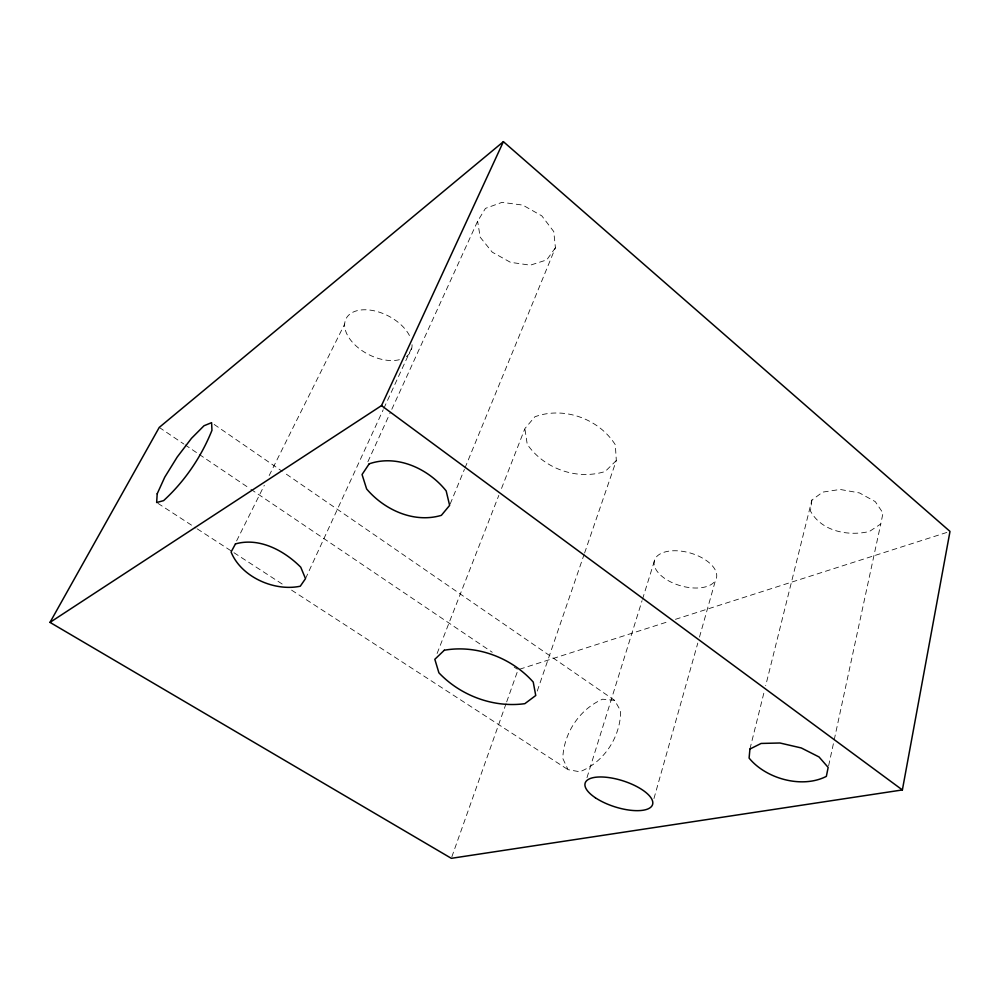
<?xml version="1.0" encoding="UTF-8"?>
<svg xmlns="http://www.w3.org/2000/svg" width="1000" height="1000" viewBox="0 0 1000 1000"><rect width="100%" height="100%" fill="white"/><g stroke="black" fill="none" stroke-linecap="round" stroke-linejoin="round"><path stroke-width="0.75" stroke-dasharray="5 3.75" d="M811.888 500.062L810.45 510.988C821.488 531.462 848.325 536.475 869.425 531.475L880.763 523.975L883.012 513.05L875.263 501.625L859.475 492.925L840.113 489.45L822.663 492.125L811.888 500.062L765.688 685.662M828.637 765.738L833.888 741.413M834.212 739.887L880.763 523.975M749.925 749.038L764.188 691.7M653.95 798.562L697.788 643.112M699.475 637.137L715.487 580.337A32.225 17.075 15.9 0 0 677.95 550.837A32.225 17.075 15.9 0 0 662.775 577A32.225 17.075 15.9 0 0 715.487 580.337M586.987 777.638L642.038 600.7M642.5 599.212L654.987 559.062M537.25 691.087L584.087 554.475M584.6 553L616.325 460.462L615.3 444.762C598.913 418.75 563.862 406.1 534.85 416.8L524.875 428.612L501.087 489.55M451.838 856.862L506.175 703.337M506.688 701.875L518.075 669.712L514.2 667.1M437.1 653.5L498.825 495.35M450.213 503.95L464.4 469.4M464.988 467.962L555.425 247.725L553.763 231.588L541.825 215.875L522.762 205.087L502 202.362L485.462 208.375L477.612 221.225L389.812 413.675M367.863 461.788L389.162 415.087M305.512 578.625L383.2 409.762M383.862 408.35L411.938 347.337M236.612 540.9L264.312 485.288M269.163 475.562L344.663 324.025M555.425 247.725L546.725 259.925L530.3 265.175L510.475 262.325L492.25 252.175L480.213 237.237L477.612 221.225M616.325 460.462L605.212 471.475C576.9 480.5 543.962 468.663 527.225 444.275L524.875 428.612M519.562 669.237L669.475 621.237M675.413 619.338L947.038 532.375M614.612 700.337L602.587 699.212C579.45 709.163 563.638 733.363 562.788 758.413L568.025 769.65L579.75 771.775C604.012 762.325 620.675 736.787 620.65 710.9L614.612 700.337L283.475 472.188M157.963 503.375L195.963 528.038M197.262 528.888L232.638 551.862M233.95 552.712L283.738 585.037M291.6 590.15L568.025 769.65M159.25 427.413L183.775 443.975M185.062 444.85L197.975 453.562M199.262 454.438L249.6 488.425M250.9 489.3L492.262 652.275M214.163 424.438L282.188 471.3M399.387 359.7A36.237 21.662 27.2 0 1 349.725 338.85A36.237 21.662 27.2 0 1 363.963 309.775A36.237 21.662 27.2 0 1 410.312 337.388M412.05 344.712A36.237 21.662 27.2 0 1 406 356.825"/><path stroke-width="1.5" d="M902.375 789.938L950 531.413L503.4 141.675L159.25 427.413L50 622.388L451.325 858.325L902.375 789.938L381.5 405.625L50 622.388M381.5 405.625L503.4 141.675M157.2 493.787L156.65 502.525L163.588 500.637C184.725 481.312 201.287 456.9 211.95 430.337L211.6 422.663L204.025 425.737L191.488 438.325L177.225 457.013L164.762 477.163L157.2 493.787M749.925 749.038L749.1 758.088C765.987 778.812 802.1 788.825 826.35 776.375L828.162 767.412L819.025 756.95L801.275 747.95L779.938 743L761.112 743.45L749.925 749.038M235.463 543.913L231.075 552.025C241.25 577.087 274.4 591.7 300.275 586.213L305.512 578.625L300.75 567.212C284.2 550.55 259.312 537.15 235.463 543.913M369.188 463.837L362.05 474.525L366.637 488.975C384.412 509.95 414.075 523.488 441.375 515.337L449.625 505.387L446.175 490.925C428.5 468.7 397.15 454.137 369.188 463.837M444.325 650.225L434.825 659.3L438.9 672.812C460.588 695.662 493.488 707.975 524.825 703.675L535.75 695.5L533.237 682.075C511.525 657.65 476.688 644.513 444.325 650.225M595.3 797.712A35.375 13.613 17.7 0 0 651.838 806.038A35.375 13.613 17.7 0 0 609.513 777.675A35.375 13.613 17.7 0 0 595.3 797.712"/></g></svg>
